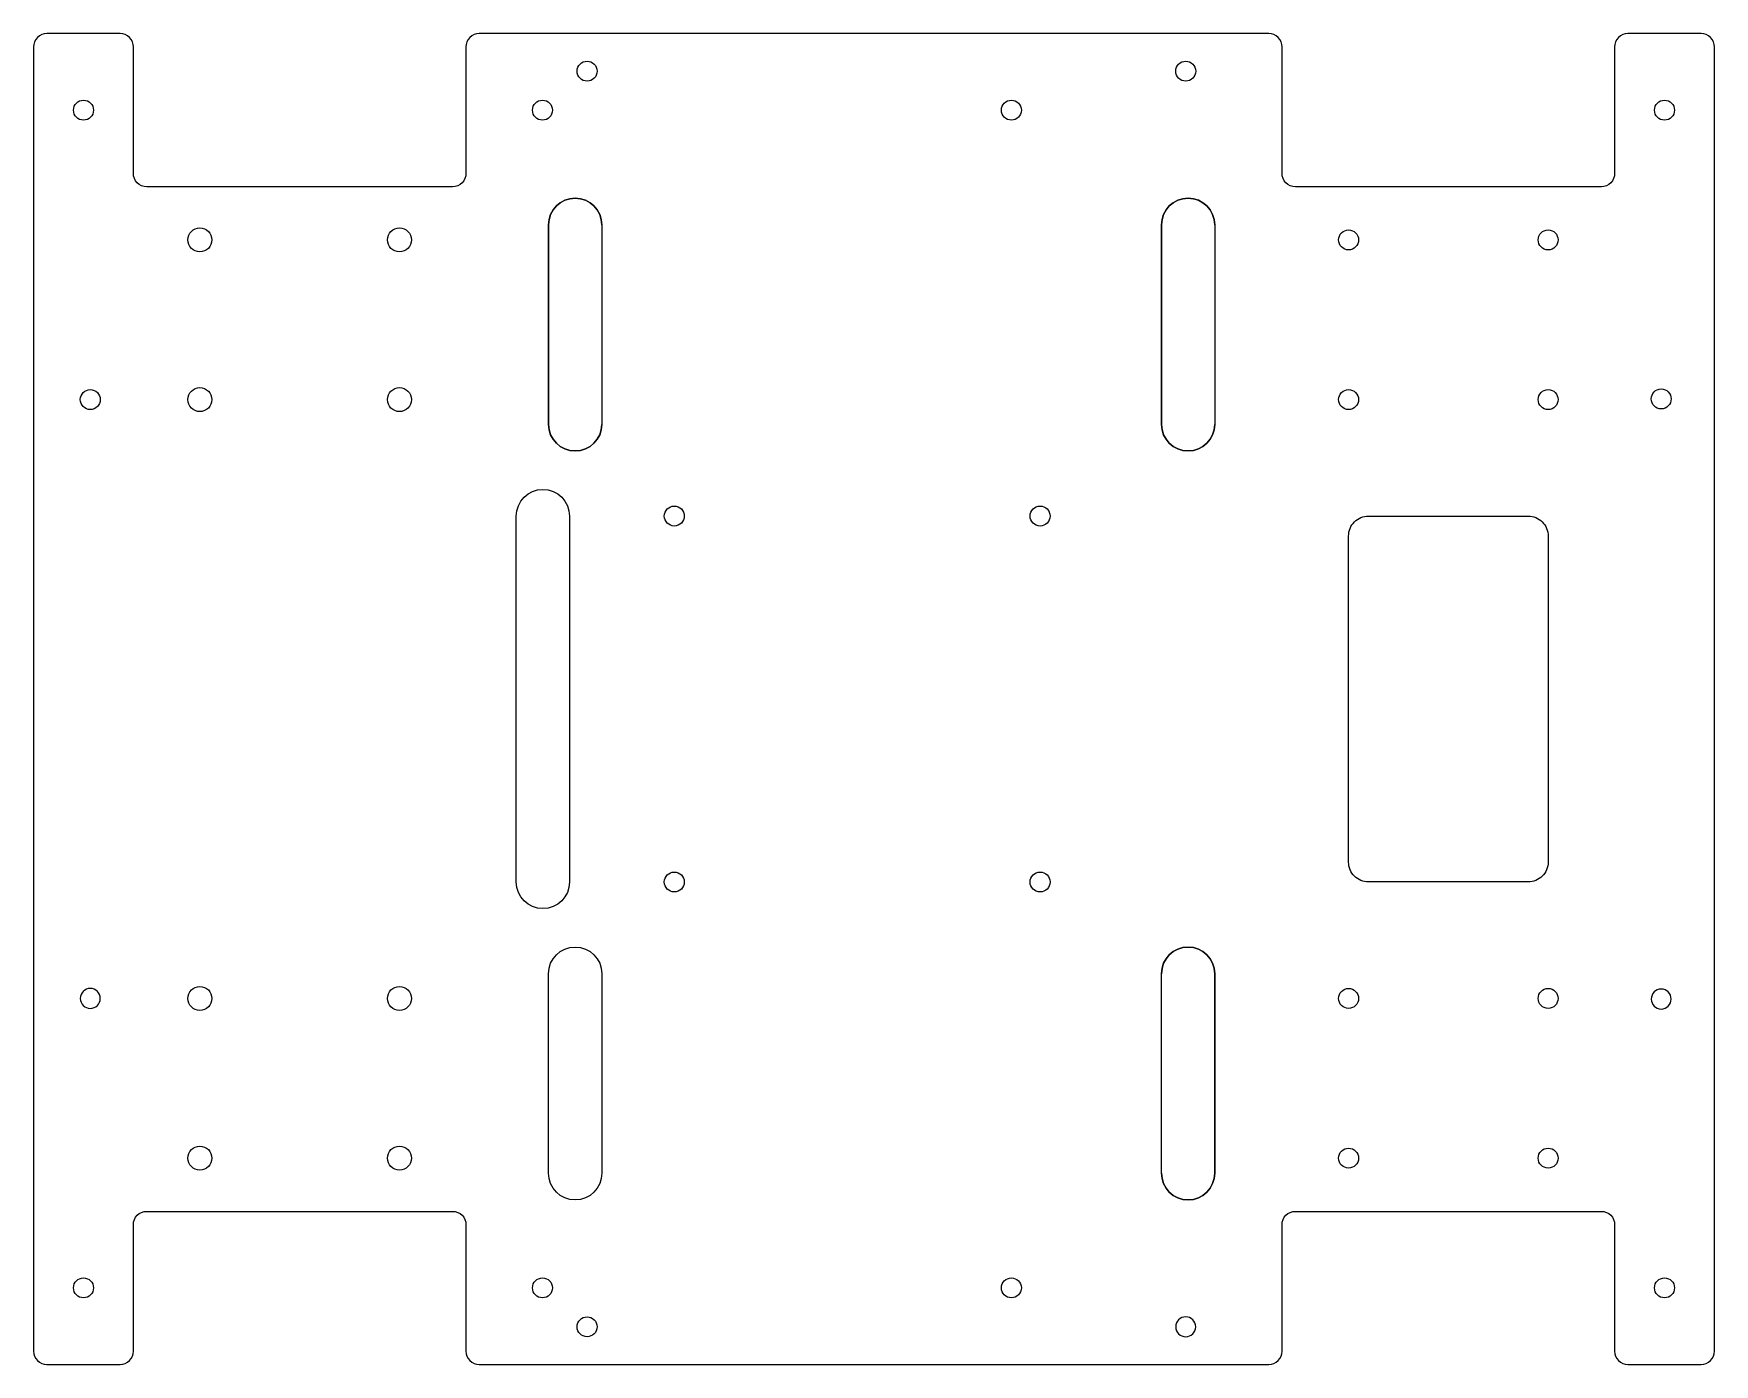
# Model space of a CAD drawing. Header units: millimetres. Extents: x 362 to 614, y 289 to 489.
import ezdxf

# ---------------------------------------------------------------- set-up
doc = ezdxf.new("R2010")
doc.units = ezdxf.units.MM

msp = doc.modelspace()

# ---------------------------------------------------------------- linework, layer by layer
for p, q in [((439.07, 460.61), (439.07, 430.61)), ((447.07, 460.61), (447.07, 430.61)), ((531.22, 460.61), (531.22, 430.61)), ((539.22, 460.61), (539.22, 430.61)), ((531.22, 318.05), (531.22, 348.05)), ((539.22, 318.05), (539.22, 348.05))]:
    msp.add_line(p, q)
for points in [[(549.35, 487.33, 0.414214), (547.35, 489.33), (428.65, 489.33, 0.414214), (426.65, 487.33), (426.65, 468.33, -0.414214), (424.65, 466.33), (378.65, 466.33, -0.414214), (376.65, 468.33), (376.65, 487.33, 0.414214), (374.65, 489.33), (363.65, 489.33, 0.414214), (361.65, 487.33), (361.65, 291.33, 0.414214), (363.65, 289.33), (374.65, 289.33, 0.414214), (376.65, 291.33), (376.65, 310.33, -0.414214), (378.65, 312.33), (424.65, 312.33, -0.414214), (426.65, 310.33), (426.65, 291.33, 0.414214), (428.65, 289.33), (547.35, 289.33, 0.414214), (549.35, 291.33), (549.35, 310.33, -0.414214), (551.35, 312.33), (597.35, 312.33, -0.414214), (599.35, 310.33), (599.35, 291.33, 0.414214), (601.35, 289.33), (612.35, 289.33, 0.414214), (614.35, 291.33), (614.35, 487.33, 0.414214), (612.35, 489.33), (601.35, 489.33, 0.414214), (599.35, 487.33), (599.35, 468.33, -0.414214), (597.35, 466.33), (551.35, 466.33, -0.414214), (549.35, 468.33)], [(614.35, 487.33, 0.414214), (612.35, 489.33), (601.35, 489.33, 0.414214), (599.35, 487.33), (599.35, 468.33, -0.414214), (597.35, 466.33), (551.35, 466.33, -0.414214), (549.35, 468.33), (549.35, 487.33, 0.414214), (547.35, 489.33), (428.65, 489.33, 0.414214), (426.65, 487.33), (426.65, 468.33, -0.414214), (424.65, 466.33), (378.65, 466.33, -0.414214), (376.65, 468.33), (376.65, 487.33, 0.414214), (374.65, 489.33), (363.65, 489.33, 0.414214), (361.65, 487.33), (361.65, 291.33, 0.414214), (363.65, 289.33), (374.65, 289.33, 0.414214), (376.65, 291.33), (376.65, 310.33, -0.414214), (378.65, 312.33), (424.65, 312.33, -0.414214), (426.65, 310.33), (426.65, 291.33, 0.414214), (428.65, 289.33), (547.35, 289.33, 0.414214), (549.35, 291.33), (549.35, 310.33, -0.414214), (551.35, 312.33), (597.35, 312.33, -0.414214), (599.35, 310.33), (599.35, 291.33, 0.414214), (601.35, 289.33), (612.35, 289.33, 0.414214), (614.35, 291.33)], [(443.36, 483.69, -1), (446.36, 483.69, -1)], [(533.36, 483.69, -1), (536.36, 483.69, -1)], [(367.65, 477.83, -1), (370.65, 477.83, -1)], [(436.65, 477.83, -1), (439.65, 477.83, -1)], [(507.15, 477.83, -1), (510.15, 477.83, -1)], [(605.35, 477.83, -1), (608.35, 477.83, -1)], [(447.07, 430.61, -1), (439.07, 430.61), (439.07, 460.61, -1), (447.07, 460.61)], [(531.22, 460.61, -1), (539.22, 460.61), (539.22, 430.61, -1), (531.22, 430.61)], [(384.85, 458.33, -1), (388.45, 458.33, -1)], [(414.85, 458.33, -1), (418.45, 458.33, -1)], [(557.85, 458.33, -1), (560.85, 458.33, -1)], [(587.85, 458.33, -1), (590.85, 458.33, -1)], [(371.67, 434.33, -1), (368.67, 434.33, -1)], [(384.85, 434.33, -1), (388.45, 434.33, -1)], [(418.45, 434.33, -1), (414.85, 434.33, -1)], [(560.85, 434.33, -1), (557.85, 434.33, -1)], [(590.85, 434.33, -1), (587.85, 434.33, -1)], [(607.85, 434.43, -1), (604.85, 434.43, -1)], [(442.22, 416.83), (442.22, 361.83, -1), (434.22, 361.83), (434.22, 416.83, -1)], [(459.47, 416.83, -1), (456.47, 416.83, -1)], [(514.47, 416.83, -1), (511.47, 416.83, -1)], [(562.35, 416.83), (586.35, 416.83, -0.414214), (589.35, 413.83), (589.35, 364.83, -0.414214), (586.35, 361.83), (562.35, 361.83, -0.414214), (559.35, 364.83), (559.35, 413.83, -0.414214)], [(562.35, 416.83), (586.35, 416.83, -0.414214), (589.35, 413.83), (589.35, 364.83, -0.414214), (586.35, 361.83), (562.35, 361.83, -0.414214), (559.35, 364.83), (559.35, 413.83, -0.414214)], [(459.47, 361.83, -1), (456.47, 361.83, -1)], [(514.47, 361.83, -1), (511.47, 361.83, -1)], [(447.07, 318.05, -1), (439.07, 318.05), (439.07, 348.05, -1), (447.07, 348.05)], [(447.07, 348.05), (447.07, 318.05, -1), (439.07, 318.05), (439.07, 348.05, -1)], [(539.22, 348.05), (539.22, 318.05, -1), (531.22, 318.05), (531.22, 348.05, -1)], [(371.67, 344.33, 1), (368.67, 344.33, 1)], [(388.45, 344.33, -1), (384.85, 344.33, -1)], [(418.45, 344.33, -1), (414.85, 344.33, -1)], [(560.85, 344.33, -1), (557.85, 344.33, -1)], [(590.85, 344.33, -1), (587.85, 344.33, -1)], [(607.85, 344.24, 1), (604.85, 344.24, 1)], [(388.45, 320.33, -1), (384.85, 320.33, -1)], [(418.45, 320.33, -1), (414.85, 320.33, -1)], [(560.85, 320.33, -1), (557.85, 320.33, -1)], [(590.85, 320.33, -1), (587.85, 320.33, -1)], [(370.65, 300.83, -1), (367.65, 300.83, -1)], [(439.65, 300.83, -1), (436.65, 300.83, -1)], [(510.15, 300.83, -1), (507.15, 300.83, -1)], [(608.35, 300.83, -1), (605.35, 300.83, -1)], [(446.36, 294.98, -1), (443.36, 294.98, -1)], [(533.36, 294.98, 1), (536.36, 294.98, 1)]]:
    msp.add_lwpolyline(points, format="xyb", close=True)
for centre in [(444.86, 483.69), (606.85, 477.83), (559.35, 458.33), (589.35, 458.33), (559.35, 434.33), (589.35, 434.33), (457.97, 416.83), (512.97, 416.83), (457.97, 361.83), (512.97, 361.83), (559.35, 344.33), (589.35, 344.33), (559.35, 320.33), (589.35, 320.33), (606.85, 300.83), (444.86, 294.98)]:
    msp.add_circle(centre, 1.5)
for centre, start, end in [((443.07, 460.61), 0, 180), ((535.22, 460.61), 0, 180), ((443.07, 430.61), 180, 0), ((535.22, 430.61), 180, 0), ((535.22, 348.05), 0, 180), ((535.22, 318.05), 180, 0)]:
    msp.add_arc(centre, 4, start, end)

doc.saveas('drawing.dxf')
